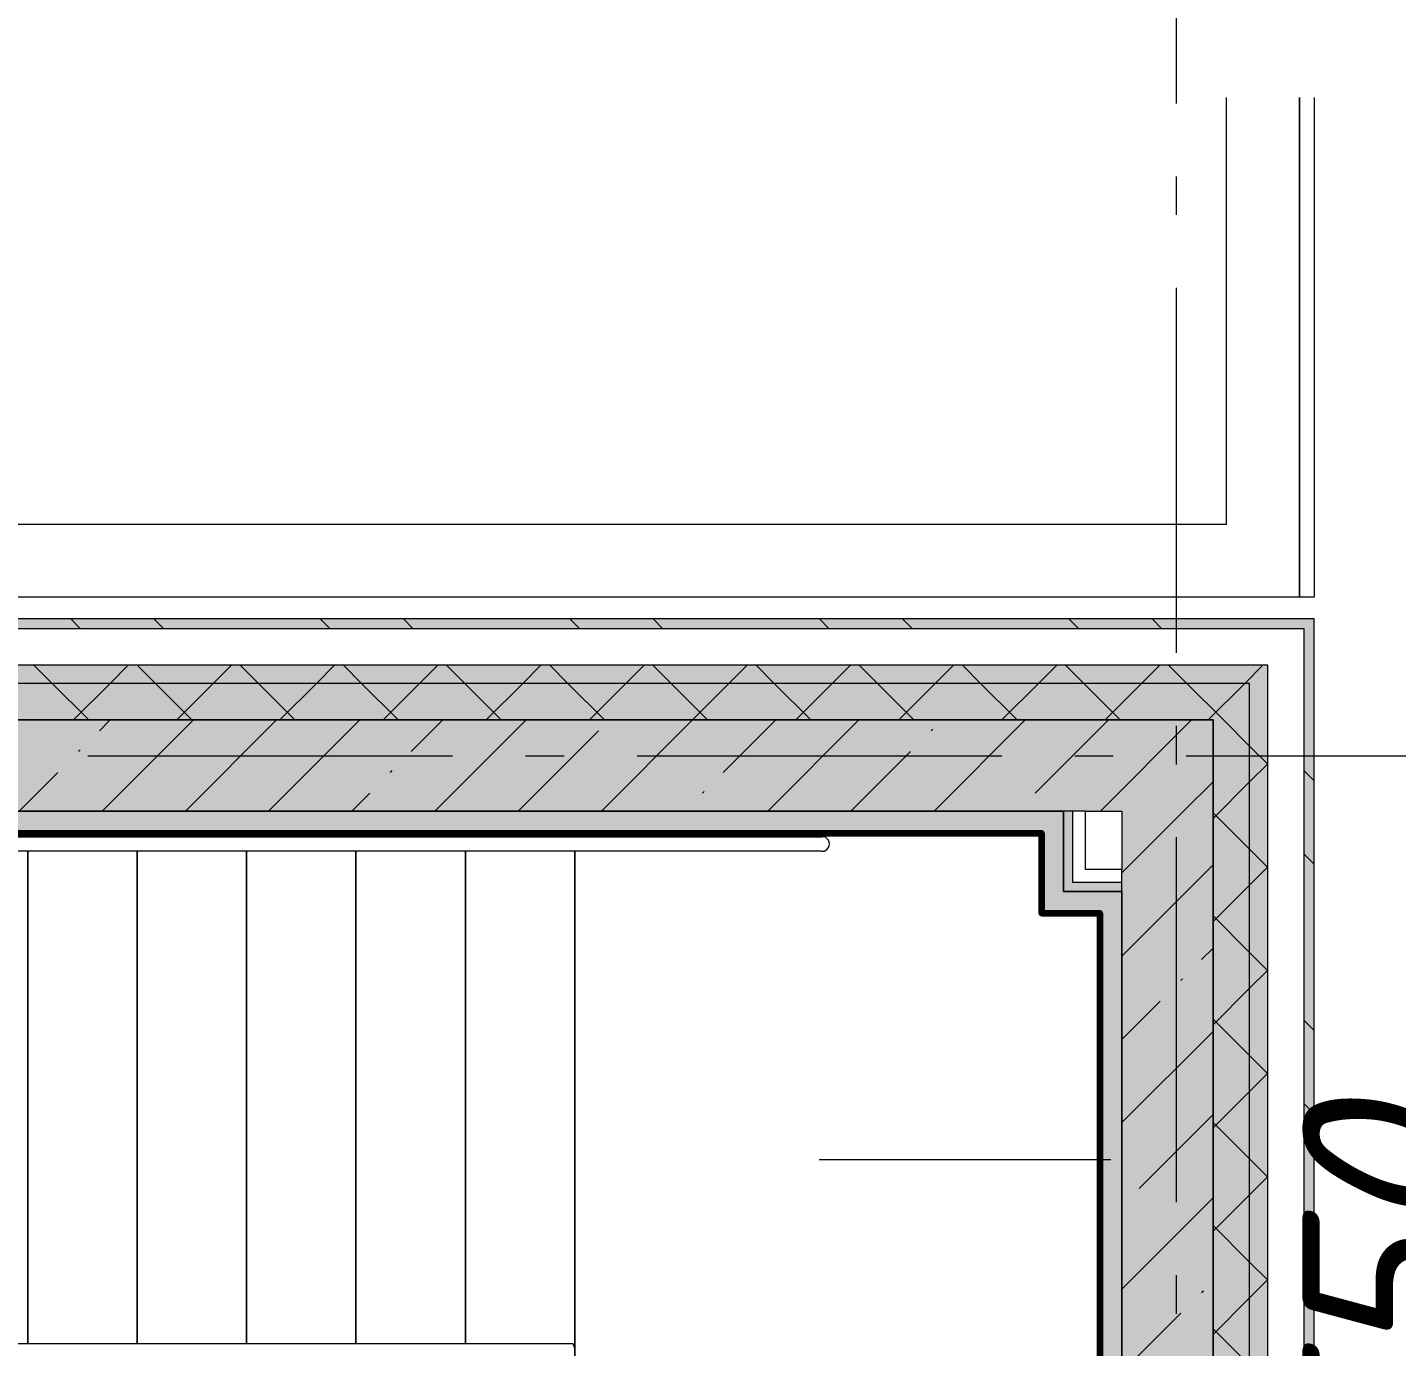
# Model space of a CAD drawing. Header units: millimetres. Extents: x -537608 to 253996, y -217170 to 186033.
# Drawn here: x -267912 to -264158, y 29581 to 33197 of the extents above; entities that cross this region are included whole.
import ezdxf

# ---------------------------------------------------------------- set-up
doc = ezdxf.new("R2010")
doc.units = ezdxf.units.MM
doc.layers.add('16) Лак 1.6м', color=160, linetype='Continuous', lineweight=90)
doc.layers.add('PDF _Геометрия', color=7, linetype='Continuous')
doc.layers.add('PDF _Текст', color=7, linetype='Continuous')
doc.layers.add('PDF _Сплошная заливка', color=7, linetype='Continuous', true_color=0xffffff)
doc.styles.add('PDF ISOCPEUR Italic', font='isocpeui.ttf')

msp = doc.modelspace()

# ---------------------------------------------------------------- hatches: boundary and pattern name
at = {"layer": 'PDF _Сплошная заливка', "transparency": 33554559}
h = msp.add_hatch(color=256, dxfattribs=at)
h.paths.add_polyline_path([(-264411.3488, 31549.0045), (-264384.3486, 31549.0045), (-264384.3486, 31576.0025), (-271287.3503, 31576.0025), (-271287.3503, 31549.0045), (-264437.7925, 31549.0045)], flags=0)
h.paths.add_polyline_path([(-274074.5414, 31549.0045), (-272137.3517, 31549.0045), (-272137.3517, 31576.0025), (-274426.6915, 31576.0025), (-274426.6915, 31549.0045)], flags=0)
h.paths.add_polyline_path([(-276126.6902, 31549.0045), (-276126.6902, 31576.0025), (-277321.6919, 31576.0025), (-277321.6919, 31549.0045), (-276169.4866, 31549.0045)], flags=0)
h.paths.add_polyline_path([(-281911.6917, 31549.0045), (-281911.6917, 31576.0025), (-283111.6925, 31576.0025), (-283111.6925, 31549.0045), (-282035.3315, 31549.0045)], flags=0)
h.paths.add_polyline_path([(-279102.4091, 31549.0045), (-279021.6905, 31549.0045), (-279021.6905, 31576.0025), (-280211.6909, 31576.0025), (-280211.6909, 31549.0045), (-279521.3977, 31549.0045)], flags=0)
h.paths.add_polyline_path([(-284811.6933, 31549.0045), (-284811.6933, 31576.0025), (-286006.6928, 31576.0025), (-286006.6928, 31549.0045), (-285387.2447, 31549.0045)], flags=0)
h.paths.add_polyline_path([(-287901.3552, 31549.0045), (-287901.3552, 31576.0025), (-288901.6931, 31576.0025), (-288901.6931, 31549.0045), (-288320.1673, 31549.0045)], flags=0)
h.paths.add_polyline_path([(-290601.6939, 31549.0045), (-290601.6939, 31576.0025), (-294311.355, 31576.0025), (-294311.355, 31549.0045), (-290834.1032, 31549.0045)], flags=0)
h.paths.add_polyline_path([(-296280.9595, 31549.0045), (-296011.3579, 31549.0045), (-296011.3579, 31576.0025), (-297311.3549, 31576.0025), (-297311.3549, 31549.0045), (-297118.9367, 31549.0045)], flags=0)
h.paths.add_polyline_path([(-299011.3579, 31549.0045), (-299011.3579, 31576.0025), (-300311.3591, 31576.0025), (-300311.3591, 31549.0045), (-299632.8727, 31549.0045)], flags=0)
h.paths.add_polyline_path([(-302011.3578, 31549.0045), (-302011.3578, 31576.0025), (-303311.359, 31576.0025), (-303311.359, 31549.0045), (-302146.8044, 31549.0045)], flags=0)
h.paths.add_polyline_path([(-305498.7176, 31549.0045), (-305011.3577, 31549.0045), (-305011.3577, 31576.0025), (-306311.3589, 31576.0025), (-306311.3589, 31549.0045)], flags=0)
h.paths.add_polyline_path([(-311011.3618, 31549.0045), (-311011.3618, 31576.0025), (-312311.3587, 31576.0025), (-312311.3587, 31549.0045), (-311364.5669, 31549.0045)], flags=0)
h.paths.add_polyline_path([(-309311.3588, 31549.0045), (-308011.3576, 31549.0045), (-308012.6536, 31576.0025), (-309311.3588, 31576.0025)], flags=0)
h.paths.add_polyline_path([(-315761.86, 31549.0045), (-314011.3617, 31549.0045), (-314011.3617, 31576.0025), (-315761.86, 31576.0025), (-315761.86, 31549.336)], flags=0)
h = msp.add_hatch(color=256, dxfattribs=at)
h.paths.add_polyline_path([(-264384.3486, -7310.6582), (-264384.3486, -6810.6577), (-264411.3488, -6810.6577), (-264411.3488, -7310.6582)], flags=0)
h.paths.add_polyline_path([(-264411.3488, -5960.6578), (-264384.3486, -5960.6578), (-264384.3486, 1589.3432), (-264411.3488, 1589.3432), (-264411.3488, -4017.7553)], flags=0)
h.paths.add_polyline_path([(-264411.3488, 15239.3477), (-264384.3486, 15239.3477), (-264384.3486, 16539.3468), (-264411.3488, 16539.3468), (-264411.3488, 15917.7888)], flags=0)
h.paths.add_polyline_path([(-264411.3488, 18239.3476), (-264384.3486, 18239.3476), (-264384.3486, 19539.3489), (-264411.3488, 19539.3489), (-264411.3488, 18765.7234)], flags=0)
h.paths.add_polyline_path([(-264384.3486, 21239.3475), (-264384.3486, 22539.3466), (-264411.3488, 22539.3466), (-264411.3488, 21239.3475)], flags=0)
h.paths.add_polyline_path([(-264384.3486, 24239.3496), (-264384.3486, 25439.3504), (-264411.3488, 25439.3504), (-264411.3488, 24239.3496)], flags=0)
h.paths.add_polyline_path([(-264384.3486, 27139.349), (-264384.3486, 31549.0045), (-264411.3488, 31549.0045), (-264411.3488, 27139.349)], flags=0)
h = msp.add_hatch(color=256, dxfattribs=at)
h.paths.add_polyline_path([(-264561.3495, 31399.0038), (-264511.3493, 31399.0038), (-264511.3493, 31449.004), (-271287.3503, 31449.004), (-271287.3503, 31399.0038), (-264856.7822, 31399.0038)], flags=0)
h.paths.add_polyline_path([(-274426.6915, 31399.0038), (-272137.3517, 31399.0038), (-272137.3517, 31449.004), (-274426.6915, 31449.004)], flags=0)
h.paths.add_polyline_path([(-277007.4638, 31399.0038), (-276126.6902, 31399.0038), (-276126.6902, 31449.004), (-277321.6919, 31449.004), (-277321.6919, 31399.0038)], flags=0)
h.paths.add_polyline_path([(-279102.4091, 31399.0038), (-279021.6905, 31399.0038), (-279021.6905, 31449.004), (-280211.6909, 31449.004), (-280211.6909, 31399.0038), (-279521.3977, 31399.0038)], flags=0)
h.paths.add_polyline_path([(-286006.6928, 31399.0038), (-284811.6933, 31399.0038), (-284811.6933, 31449.004), (-286006.6928, 31449.004)], flags=0)
h.paths.add_polyline_path([(-282035.3315, 31399.0038), (-281911.6917, 31399.0038), (-281911.6917, 31449.004), (-283111.6925, 31449.004), (-283111.6925, 31399.0038), (-282873.3109, 31399.0038)], flags=0)
h.paths.add_polyline_path([(-287901.3552, 31399.0038), (-287901.3552, 31449.004), (-288901.6931, 31449.004), (-288901.6931, 31399.0038), (-288320.1673, 31399.0038)], flags=0)
h.paths.add_polyline_path([(-290601.6939, 31399.0038), (-290601.6939, 31449.004), (-294311.355, 31449.004), (-294311.355, 31399.0038), (-290834.1032, 31399.0038)], flags=0)
h.paths.add_polyline_path([(-296011.3579, 31399.0038), (-296011.3579, 31449.004), (-297311.3549, 31449.004), (-297311.3549, 31399.0038), (-296280.9595, 31399.0038)], flags=0)
h.paths.add_polyline_path([(-299632.8727, 31399.0038), (-299011.3579, 31399.0038), (-299011.3579, 31449.004), (-300311.3591, 31449.004), (-300311.3591, 31399.0038)], flags=0)
h.paths.add_polyline_path([(-302011.3578, 31399.0038), (-302011.3578, 31449.004), (-303311.359, 31449.004), (-303311.359, 31399.0038), (-302146.8044, 31399.0038)], flags=0)
h.paths.add_polyline_path([(-308012.6536, 31399.0038), (-308011.3576, 31399.0038), (-308012.6536, 31449.004), (-309311.3588, 31449.004), (-309311.3588, 31399.0038), (-308850.6309, 31399.0038)], flags=0)
h.paths.add_polyline_path([(-305498.7176, 31399.0038), (-305011.3577, 31399.0038), (-305011.3577, 31449.004), (-306311.3589, 31449.004), (-306311.3589, 31399.0038)], flags=0)
h.paths.add_polyline_path([(-311011.3618, 31399.0038), (-311011.3618, 31449.004), (-312311.3587, 31449.004), (-312311.3587, 31399.0038), (-311364.5669, 31399.0038)], flags=0)
h.paths.add_polyline_path([(-315761.86, 31399.0038), (-314011.3617, 31399.0038), (-314011.3617, 31449.004), (-315761.86, 31449.004), (-315761.86, 31399.3354)], flags=0)
h = msp.add_hatch(color=256, dxfattribs=at)
h.paths.add_polyline_path([(-264661.3483, 31299.0034), (-264561.3495, 31299.0034), (-264561.3495, 31399.0038), (-271287.3503, 31399.0038), (-271287.3503, 31299.0034), (-264856.7822, 31299.0034)], flags=0)
h.paths.add_polyline_path([(-276169.4866, 31299.0034), (-276126.6902, 31299.0034), (-276126.6902, 31399.0038), (-277321.6919, 31399.0038), (-277321.6919, 31299.0034), (-277007.4638, 31299.0034)], flags=0)
h.paths.add_polyline_path([(-273655.5528, 31299.0034), (-272137.3517, 31299.0034), (-272137.3517, 31399.0038), (-274426.6915, 31399.0038), (-274426.6915, 31299.0034), (-274074.5414, 31299.0034)], flags=0)
h.paths.add_polyline_path([(-280211.6909, 31299.0034), (-279021.6905, 31299.0034), (-279021.6905, 31399.0038), (-280211.6909, 31399.0038)], flags=0)
h.paths.add_polyline_path([(-281911.6917, 31299.0034), (-281911.6917, 31399.0038), (-283111.6925, 31399.0038), (-283111.6925, 31299.0034), (-282035.3315, 31299.0034)], flags=0)
h.paths.add_polyline_path([(-285387.2447, 31299.0034), (-284811.6933, 31299.0034), (-284811.6933, 31399.0038), (-286006.6928, 31399.0038), (-286006.6928, 31299.0034)], flags=0)
h.paths.add_polyline_path([(-290601.6939, 31299.0034), (-290601.6939, 31399.0038), (-294311.355, 31399.0038), (-294311.355, 31299.0034), (-290834.1032, 31299.0034)], flags=0)
h.paths.add_polyline_path([(-288901.6931, 31299.0034), (-287901.3552, 31299.0034), (-287901.3552, 31399.0038), (-288901.6931, 31399.0038)], flags=0)
h.paths.add_polyline_path([(-297311.3549, 31299.0034), (-296011.3579, 31299.0034), (-296011.3579, 31399.0038), (-297311.3549, 31399.0038)], flags=0)
h.paths.add_polyline_path([(-299632.8727, 31299.0034), (-299011.3579, 31299.0034), (-299011.3579, 31399.0038), (-300311.3591, 31399.0038), (-300311.3591, 31299.0034)], flags=0)
h.paths.add_polyline_path([(-302011.3578, 31299.0034), (-302011.3578, 31399.0038), (-303311.359, 31399.0038), (-303311.359, 31299.0034), (-302146.8044, 31299.0034)], flags=0)
h.paths.add_polyline_path([(-306311.3589, 31299.0034), (-305011.3577, 31299.0034), (-305011.3577, 31399.0038), (-306311.3589, 31399.0038)], flags=0)
h.paths.add_polyline_path([(-308012.6536, 31299.0034), (-308011.3576, 31299.0034), (-308012.6536, 31399.0038), (-309311.3588, 31399.0038), (-309311.3588, 31299.0034), (-308850.6309, 31299.0034)], flags=0)
h.paths.add_polyline_path([(-312311.3587, 31299.0034), (-311011.3618, 31299.0034), (-311011.3618, 31399.0038), (-312311.3587, 31399.0038)], flags=0)
h.paths.add_polyline_path([(-315711.3603, 31299.0034), (-315711.3603, 31299.3521), (-314011.3617, 31299.0034), (-314011.3617, 31399.0038), (-315761.86, 31399.0038), (-315761.86, 31299.0034)], flags=0)
h = msp.add_hatch(color=256, dxfattribs=at)
h.paths.add_polyline_path([(-264511.3493, -7310.6582), (-264511.3493, -6810.6577), (-264561.3495, -6810.6577), (-264561.3495, -7310.6582)], flags=0)
h.paths.add_polyline_path([(-264561.3495, -5960.6578), (-264511.3493, -5960.6578), (-264511.3493, 1589.3432), (-264561.3495, 1589.3432), (-264561.3495, -5441.7237)], flags=0)
h.paths.add_polyline_path([(-264561.3495, 15239.3477), (-264511.3493, 15239.3477), (-264511.3493, 16539.3468), (-264561.3495, 16539.3468), (-264561.3495, 15917.7888)], flags=0)
h.paths.add_polyline_path([(-264511.3493, 18239.3476), (-264511.3493, 19539.3489), (-264561.3495, 19539.3489), (-264561.3495, 18239.3476)], flags=0)
h.paths.add_polyline_path([(-264561.3495, 21239.3475), (-264511.3493, 21239.3475), (-264511.3493, 22539.3466), (-264561.3495, 22539.3466), (-264561.3495, 21613.658)], flags=0)
h.paths.add_polyline_path([(-264511.3493, 24239.3496), (-264511.3493, 25439.3504), (-264561.3495, 25439.3504), (-264561.3495, 24239.3496)], flags=0)
h.paths.add_polyline_path([(-264561.3495, 27139.349), (-264511.3493, 27139.349), (-264511.3493, 31399.0038), (-264561.3495, 31399.0038), (-264561.3495, 27309.5272)], flags=0)
h = msp.add_hatch(color=256, dxfattribs=at)
h.paths.add_polyline_path([(-264661.3483, 31049.0023), (-264661.3483, 31299.0034), (-271211.351, 31299.0034), (-271211.351, 31049.0023), (-264856.7822, 31049.0023)], flags=0)
h.paths.add_polyline_path([(-272398.5848, 31049.0023), (-272211.3509, 31049.0023), (-272211.3509, 31299.0034), (-272411.3518, 31299.0034), (-272411.3518, 31049.0023)], flags=0)
at = {"layer": 'PDF _Сплошная заливка', "true_color": 0x56bc34, "transparency": 33554559}
for points in [[(-265131.349, 30989.0038), (-265071.3488, 30989.0038), (-265071.3488, 31049.0023), (-272351.3511, 31049.0023), (-272351.3511, 30989.0038), (-265275.7708, 30989.0038)], [(-264971.3501, 27709.0035), (-264911.3488, 27709.0035), (-264911.3488, 30829.0048), (-264971.3501, 30829.0048), (-264971.3501, 30157.4639)]]:
    msp.add_hatch(color=85, dxfattribs=at).paths.add_polyline_path(points)
at = {"layer": 'PDF _Сплошная заливка', "true_color": 0x77b143, "transparency": 33554559}
msp.add_hatch(color=75, dxfattribs=at).paths.add_polyline_path([(-265071.3488, 30854.0049), (-265046.3487, 30854.0049), (-265046.3487, 31049.0023), (-265071.3488, 31049.0023), (-265071.3488, 30869.4459)])

# ---------------------------------------------------------------- linework, layer by layer
at = {"layer": '16) Лак 1.6м'}
msp.add_lwpolyline([(-272351.3511, 30799.35), (-272351.3511, 30989.0038), (-265131.349, 30989.0038), (-265131.349, 30799.0034), (-265131.349, 30769.002), (-264971.3501, 30769.002), (-264971.3501, 27709.0035), (-272351.3511, 27709.0035), (-272351.3511, 29149.3516)], dxfattribs=at)
at = {"layer": 'PDF _Геометрия', "color": 253, "lineweight": 9, "true_color": 0xaaaaaa}
for p, q in [((-264761.3498, 32988.9262), (-264761.3498, 33988.9262)), ((-264761.3498, 32683.0947), (-264761.3498, 32788.9297)), ((-264761.3498, 31483.0939), (-264761.3498, 32483.0939)), ((-264761.3498, 31177.2625), (-264761.3498, 31283.0931)), ((-266746.4464, 31199.3518), (-267746.4464, 31199.3518)), ((-266440.6128, 31199.3518), (-266546.4456, 31199.3518)), ((-265240.613, 31199.3518), (-266240.613, 31199.3518)), ((-264934.7794, 31199.3518), (-265040.6122, 31199.3518)), ((-263734.7786, 31199.3518), (-264734.7796, 31199.3518)), ((-267911.3498, 30989.0038), (-267911.3498, 30979.0012)), ((-267911.3498, 30979.0012), (-267911.3498, 30989.0038)), ((-267611.3507, 30989.0038), (-267611.3507, 30979.0012)), ((-267611.3507, 30979.0012), (-267611.3507, 30989.0038)), ((-267311.3494, 30989.0038), (-267311.3494, 30979.0012)), ((-267311.3494, 30979.0012), (-267311.3494, 30989.0038)), ((-267011.3503, 30989.0038), (-267011.3503, 30979.0012)), ((-267011.3503, 30979.0012), (-267011.3503, 30989.0038)), ((-266711.349, 30989.0038), (-266711.349, 30979.0012)), ((-266711.349, 30979.0012), (-266711.349, 30989.0038)), ((-266411.3499, 30989.0038), (-266411.3499, 30979.0012)), ((-266411.3499, 30979.0012), (-266411.3499, 30989.0038)), ((-264761.3498, 29977.2616), (-264761.3498, 30977.2616)), ((-267911.3498, 30939.0036), (-267911.3498, 29588.5026)), ((-267911.3498, 29588.5026), (-267911.3498, 30939.0036)), ((-267611.3507, 30939.0036), (-267611.3507, 29588.5026)), ((-267611.3507, 29588.5026), (-267611.3507, 30939.0036)), ((-267311.3494, 30939.0036), (-267311.3494, 29588.5026)), ((-267311.3494, 29588.5026), (-267311.3494, 30939.0036)), ((-267011.3503, 30939.0036), (-267011.3503, 29588.5026)), ((-267011.3503, 29588.5026), (-267011.3503, 30939.0036)), ((-266711.349, 30939.0036), (-266711.349, 29588.5026)), ((-266711.349, 29588.5026), (-266711.349, 30939.0036)), ((-266411.3499, 29499.0043), (-266411.3499, 30939.0036)), ((-266411.3499, 30939.0036), (-266411.3499, 29499.0043)), ((-264761.3498, 29671.4258), (-264761.3498, 29777.2608))]:
    msp.add_line(p, q, dxfattribs=at)
at = {"layer": 'PDF _Геометрия', "lineweight": 9}
for p, q in [((-264624.3498, 31835.3517), (-264624.3498, 33005.3964)), ((-264424.3494, 31635.3509), (-264424.3494, 33005.3964)), ((-264424.3494, 33005.3964), (-264424.3494, 31635.3509)), ((-264384.3486, 33005.3964), (-264384.3486, 31635.3509)), ((-278821.6918, 31835.3517), (-264624.3498, 31835.3517)), ((-264424.3494, 31635.3509), (-271287.3503, 31635.3509)), ((-264384.3486, 31635.3509), (-264424.3494, 31635.3509)), ((-264384.3486, 31576.0025), (-271287.3503, 31576.0025)), ((-264384.3486, 31549.0045), (-264384.3486, 31576.0025)), ((-264411.3488, 31549.0045), (-271287.3503, 31549.0045)), ((-264411.3488, 31449.004), (-264411.3488, 31549.0045)), ((-264384.3486, 31449.004), (-264384.3486, 31549.0045)), ((-264511.3493, 31449.004), (-271287.3503, 31449.004)), ((-267844.281, 31399.0038), (-267894.2812, 31449.004)), ((-267685.5759, 31399.0038), (-267635.5757, 31449.004)), ((-267561.4387, 31399.0038), (-267611.4389, 31449.004)), ((-267402.7337, 31399.0038), (-267352.7335, 31449.004)), ((-267278.5965, 31399.0038), (-267328.5967, 31449.004)), ((-267119.8915, 31399.0038), (-267069.8912, 31449.004)), ((-266995.7543, 31399.0038), (-267045.7523, 31449.004)), ((-266837.0471, 31399.0038), (-266787.049, 31449.004)), ((-266712.9099, 31399.0038), (-266762.9101, 31449.004)), ((-266554.2048, 31399.0038), (-266504.2046, 31449.004)), ((-266430.0676, 31399.0038), (-266480.0679, 31449.004)), ((-266271.3626, 31399.0038), (-266221.3624, 31449.004)), ((-266147.2243, 31399.0038), (-266197.2245, 31449.004)), ((-265988.5193, 31399.0038), (-265938.519, 31449.004)), ((-265864.3821, 31399.0038), (-265914.3823, 31449.004)), ((-265705.677, 31399.0038), (-265655.6768, 31449.004)), ((-265581.5388, 31399.0038), (-265631.539, 31449.004)), ((-265422.8338, 31399.0038), (-265372.8336, 31449.004)), ((-265298.6971, 31399.0038), (-265348.6973, 31449.004)), ((-265139.9915, 31399.0038), (-265089.9913, 31449.004)), ((-265015.8527, 31399.0038), (-265065.8529, 31449.004)), ((-264857.1482, 31399.0038), (-264807.148, 31449.004)), ((-264733.011, 31399.0038), (-264783.0112, 31449.004)), ((-264574.3054, 31399.0038), (-264524.3052, 31449.004)), ((-264511.3493, 31399.0038), (-264511.3493, 31449.004)), ((-264411.3488, 31299.0034), (-264411.3488, 31449.004)), ((-264384.3486, 31399.0038), (-264384.3486, 31449.004)), ((-264561.3495, 31399.0038), (-271287.3503, 31399.0038)), ((-267744.2805, 31299.0034), (-267844.281, 31399.0038)), ((-267785.5764, 31299.0034), (-267685.5759, 31399.0038)), ((-267461.4383, 31299.0034), (-267561.4387, 31399.0038)), ((-267502.7341, 31299.0034), (-267402.7337, 31399.0038)), ((-267178.596, 31299.0034), (-267278.5965, 31399.0038)), ((-267219.8898, 31299.0034), (-267119.8915, 31399.0038)), ((-266895.7538, 31299.0034), (-266995.7543, 31399.0038)), ((-266937.0475, 31299.0034), (-266837.0471, 31399.0038)), ((-266612.9094, 31299.0034), (-266712.9099, 31399.0038)), ((-266654.2053, 31299.0034), (-266554.2048, 31399.0038)), ((-266330.0672, 31299.0034), (-266430.0676, 31399.0038)), ((-266371.3619, 31299.0034), (-266271.3626, 31399.0038)), ((-266047.2244, 31299.0034), (-266147.2243, 31399.0038)), ((-266088.5197, 31299.0034), (-265988.5193, 31399.0038)), ((-265764.3817, 31299.0034), (-265864.3821, 31399.0038)), ((-265805.6769, 31299.0034), (-265705.677, 31399.0038)), ((-265481.5394, 31299.0034), (-265581.5388, 31399.0038)), ((-265522.8342, 31299.0034), (-265422.8338, 31399.0038)), ((-265198.6967, 31299.0034), (-265298.6971, 31399.0038)), ((-265239.9909, 31299.0034), (-265139.9915, 31399.0038)), ((-264915.8539, 31299.0034), (-265015.8527, 31399.0038)), ((-264957.1486, 31299.0034), (-264857.1482, 31399.0038)), ((-264633.0105, 31299.0034), (-264733.011, 31399.0038)), ((-264674.3053, 31299.0034), (-264574.3054, 31399.0038)), ((-264561.3495, 31299.0034), (-264561.3495, 31399.0038)), ((-264511.3493, 31299.0034), (-264511.3493, 31399.0038)), ((-264384.3486, 31299.0034), (-264384.3486, 31399.0038)), ((-271287.3503, 31299.0034), (-264661.3483, 31299.0034)), ((-264661.3483, 31299.0034), (-271211.351, 31299.0034)), ((-267714.9444, 31269.2969), (-267685.2379, 31299.0034)), ((-267707.1399, 31049.0023), (-267457.1388, 31299.0034)), ((-267479.0408, 31049.0023), (-267229.0398, 31299.0034)), ((-267250.9418, 31049.0023), (-267000.9429, 31299.0034)), ((-266859.5734, 31212.2738), (-266772.8438, 31299.0034)), ((-266794.7458, 31049.0023), (-266544.7447, 31299.0034)), ((-266338.5477, 31049.0023), (-266088.5477, 31299.0034)), ((-266004.2036, 31155.2463), (-265860.4486, 31299.0034)), ((-265882.3506, 31049.0023), (-265632.3506, 31299.0034)), ((-265426.1536, 31049.0023), (-265176.1536, 31299.0034)), ((-265148.8347, 31098.2232), (-264948.0551, 31299.0034)), ((-264969.9565, 31049.0023), (-264719.956, 31299.0034)), ((-264661.3483, 31299.0034), (-264661.3483, 27649.0007)), ((-264661.3483, 31049.0023), (-264661.3483, 31299.0034)), ((-264561.3495, 31227.3401), (-264633.0105, 31299.0034)), ((-264561.3495, 27139.349), (-264561.3495, 31299.0034)), ((-264511.3493, 27139.349), (-264511.3493, 31299.0034)), ((-264411.3488, 27139.349), (-264411.3488, 31299.0034)), ((-264384.3486, 27139.349), (-264384.3486, 31299.0034)), ((-266566.6468, 31049.0023), (-266346.3527, 31269.2969)), ((-265433.9581, 31269.2969), (-265429.2162, 31274.0378)), ((-267771.9675, 31212.2738), (-267767.2267, 31217.0146)), ((-265654.2516, 31049.0023), (-265490.9823, 31212.2738)), ((-264511.3493, 31177.3399), (-264561.3495, 31227.3401)), ((-264561.3495, 31129.1181), (-264511.3493, 31179.1183)), ((-267935.2369, 31049.0023), (-267828.9928, 31155.2463)), ((-266916.5987, 31155.2463), (-266911.858, 31159.9915)), ((-264741.857, 31049.0023), (-264661.3483, 31129.5099)), ((-264661.3483, 31029.1176), (-264561.3495, 31129.1181)), ((-267022.8428, 31049.0023), (-266973.624, 31098.2232)), ((-266061.2288, 31098.2232), (-266056.487, 31102.964)), ((-265071.3488, 31049.0023), (-272351.3511, 31049.0023)), ((-271211.351, 31049.0023), (-265071.3488, 31049.0023)), ((-265071.3488, 31049.0023), (-265071.3488, 30889.0034)), ((-265071.3488, 30989.0038), (-265071.3488, 31049.0023)), ((-265046.3487, 31049.0023), (-265071.3488, 31049.0023)), ((-265011.3492, 31049.0023), (-265046.3487, 31049.0023)), ((-265046.3487, 31049.0023), (-265046.3487, 30889.0034)), ((-265011.3492, 31049.0023), (-264911.3488, 31049.0023)), ((-265011.3492, 30889.0034), (-265011.3492, 31049.0023)), ((-264911.3488, 30879.5132), (-264741.857, 31049.0023)), ((-264911.3488, 31049.0023), (-264911.3488, 30889.0034)), ((-264661.3483, 27649.0007), (-264661.3483, 31049.0023)), ((-264561.3495, 30944.4979), (-264661.3483, 31044.4984)), ((-272351.3511, 30989.0038), (-265131.349, 30989.0038)), ((-270653.0597, 30979.0012), (-265733.0583, 30979.0012)), ((-265131.349, 30989.0038), (-265131.349, 30829.0048)), ((-265071.3488, 30829.0048), (-265071.3488, 30989.0038)), ((-265733.0583, 30939.0036), (-270653.0597, 30939.0036)), ((-264511.3493, 30894.4977), (-264561.3495, 30944.4979)), ((-264911.3488, 30651.4119), (-264661.3483, 30901.413)), ((-265071.3488, 30889.0034), (-265071.3488, 30854.0049)), ((-265046.3487, 30889.0034), (-265046.3487, 30854.0049)), ((-264911.3488, 30889.0034), (-265011.3492, 30889.0034)), ((-264911.3488, 30854.0049), (-264911.3488, 30889.0034)), ((-264561.3495, 30846.2758), (-264511.3493, 30896.276)), ((-265131.349, 30829.0048), (-265131.349, 30769.002)), ((-265071.3488, 30854.0049), (-265071.3488, 30829.0048)), ((-265071.3488, 30829.0048), (-264911.3488, 30829.0048)), ((-264971.3501, 30829.0048), (-265071.3488, 30829.0048)), ((-265046.3487, 30854.0049), (-264911.3488, 30854.0049)), ((-264911.3488, 30829.0048), (-264971.3501, 30829.0048)), ((-264911.3488, 30829.0048), (-264911.3488, 30854.0049)), ((-264911.3488, 30829.0048), (-264911.3488, 27649.0007)), ((-264911.3488, 27709.0035), (-264911.3488, 30829.0048)), ((-264661.3483, 30746.2754), (-264561.3495, 30846.2758)), ((-265131.349, 30769.002), (-264971.3501, 30769.002)), ((-264971.3501, 30769.002), (-264971.3501, 27709.0035)), ((-264561.3495, 30661.6557), (-264661.3483, 30761.6561)), ((-264692.6377, 30642.0251), (-264661.3483, 30673.3161)), ((-264511.3493, 30611.6555), (-264561.3495, 30661.6557)), ((-264561.3495, 30563.4293), (-264511.3493, 30613.4295)), ((-264749.662, 30585.0019), (-264744.9206, 30589.7427)), ((-264661.3483, 30463.4331), (-264561.3495, 30563.4293)), ((-264911.3488, 30423.315), (-264806.6856, 30527.9787)), ((-264561.3495, 30378.8135), (-264661.3483, 30478.8139)), ((-264911.3488, 30195.2181), (-264661.3483, 30445.2149)), ((-264511.3493, 30328.8132), (-264561.3495, 30378.8135)), ((-264561.3495, 30280.5871), (-264511.3493, 30330.5873)), ((-264661.3483, 30180.5866), (-264561.3495, 30280.5871)), ((-264863.7115, 30014.7575), (-264661.3483, 30217.1179)), ((-264561.3495, 30095.9712), (-264661.3483, 30195.9717)), ((-264941.3492, 30092.8968), (-265741.3499, 30092.8968)), ((-264511.3493, 30045.971), (-264561.3495, 30095.9712)), ((-264561.3495, 29997.7448), (-264511.3493, 30047.7451)), ((-264911.3488, 29739.02), (-264661.3483, 29989.0211)), ((-264661.3483, 29897.7444), (-264561.3495, 29997.7448)), ((-264561.3495, 29813.129), (-264661.3483, 29913.1294)), ((-264511.3493, 29763.1288), (-264561.3495, 29813.129)), ((-264561.3495, 29714.9026), (-264511.3493, 29764.9028)), ((-264692.6377, 29729.6331), (-264687.8958, 29734.3739)), ((-264661.3483, 29614.9021), (-264561.3495, 29714.9026)), ((-264911.3488, 29510.9188), (-264749.662, 29672.6057)), ((-264561.3495, 29530.2868), (-264661.3483, 29630.2872)), ((-266416.6289, 29589.0021), (-270306.0724, 29589.0021)), ((-266415.5782, 29588.5026), (-266416.6289, 29589.0021)), ((-266414.5793, 29587.0214), (-266415.5782, 29588.5026)), ((-266413.6858, 29584.6402), (-266414.5793, 29587.0214)), ((-266412.9366, 29581.4711), (-266413.6858, 29584.6402)), ((-266412.3747, 29577.6819), (-266412.9366, 29581.4711))]:
    msp.add_line(p, q, dxfattribs=at)
at = {"layer": 'PDF _Геометрия', "color": 8, "lineweight": 9, "true_color": 0x787878}
for p, q in [((-267766.5507, 31549.0045), (-267793.5509, 31576.0025)), ((-267538.4516, 31549.0045), (-267565.4518, 31576.0025)), ((-267082.2557, 31549.0045), (-267109.2559, 31576.0025)), ((-266854.1566, 31549.0045), (-266881.1568, 31576.0025)), ((-266397.9585, 31549.0045), (-266424.9587, 31576.0025)), ((-266169.8605, 31549.0045), (-266196.8607, 31576.0025)), ((-265713.664, 31549.0045), (-265740.6636, 31576.0025)), ((-265485.5643, 31549.0045), (-265512.5646, 31576.0025)), ((-265029.3673, 31549.0045), (-265056.367, 31576.0025)), ((-264801.2693, 31549.0045), (-264828.2695, 31576.0025)), ((-264384.3486, 31132.0849), (-264411.3488, 31159.0829)), ((-264384.3486, 30903.9836), (-264411.3488, 30930.986)), ((-264384.3486, 30447.7898), (-264411.3488, 30474.7878)), ((-264384.3486, 30219.6886), (-264411.3488, 30246.691)), ((-264384.3486, 29763.4905), (-264411.3488, 29790.4928))]:
    msp.add_line(p, q, dxfattribs=at)
at = {"layer": 'PDF _Геометрия', "lineweight": 9}
msp.add_arc((-265733.0573, 30959.0024), 19.9988, 269.9969679, 90.0030321, dxfattribs=at)
at = {"layer": 'PDF _Сплошная заливка', "lineweight": 35, "transparency": 33554559}
for points in [[(-264561.3495, 27139.349), (-264561.3495, 31299.0034), (-264661.3483, 27139.349), (-264661.3483, 31299.0034)], [(-264661.3483, 27649.0007), (-264661.3483, 31049.0023), (-264911.3488, 27649.0007), (-264911.3488, 31049.0023)]]:
    msp.add_solid(points, dxfattribs=at)
at = {"layer": 'PDF _Сплошная заливка', "color": 85, "lineweight": 35, "true_color": 0x56bc34, "transparency": 33554559}
for points in [[(-265071.3488, 30829.0048), (-265071.3488, 30989.0038), (-265131.349, 30829.0048), (-265131.349, 30989.0038)], [(-264971.3501, 30769.002), (-264971.3501, 30829.0048), (-265131.349, 30769.002), (-265131.349, 30829.0048)]]:
    msp.add_solid(points, dxfattribs=at)
at = {"layer": 'PDF _Сплошная заливка', "color": 75, "lineweight": 35, "true_color": 0x77b143, "transparency": 33554559}
msp.add_solid([(-264911.3488, 30829.0048), (-264911.3488, 30854.0049), (-265071.3488, 30829.0048), (-265071.3488, 30854.0049)], dxfattribs=at)

# ---------------------------------------------------------------- texts
at = {"layer": 'PDF _Текст', "insert": (-264166.4309, 28792.099), "char_height": 500, "attachment_point": 4, "rotation": 90, "style": 'PDF ISOCPEUR Italic'}
msp.add_mtext('3550', dxfattribs=at)

doc.saveas('drawing.dxf')
